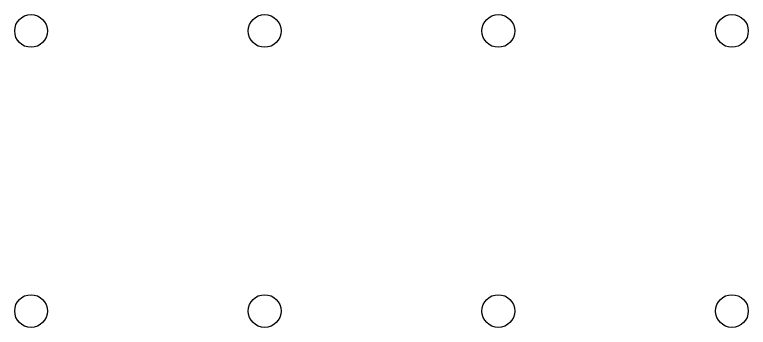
# Model space of a CAD drawing. Header units: inches. Extents: x 0.38 to 5.39, y 0.07 to 3.28.
# Drawn here: x 0.5457 to 0.8548, y 0.9437 to 1.0756 of the extents above; entities that cross this region are included whole.
import ezdxf

# ---------------------------------------------------------------- set-up
doc = ezdxf.new("R2010")
doc.units = ezdxf.units.IN
doc.header["$MEASUREMENT"] = 0
doc.layers.add('BLACK', color=250, linetype='CONTINUOUS')

msp = doc.modelspace()

# ---------------------------------------------------------------- linework, layer by layer
at = {"layer": 'BLACK'}
for centre in [(0.5526, 1.06874), (0.5526, 1.06874), (0.65102, 1.06874), (0.65102, 1.06874), (0.74945, 1.06874), (0.74945, 1.06874), (0.84787, 1.06874), (0.84787, 1.06874), (0.5526, 0.95063), (0.5526, 0.95063), (0.65102, 0.95063), (0.65102, 0.95063), (0.74945, 0.95063), (0.74945, 0.95063), (0.84787, 0.95063), (0.84787, 0.95063)]:
    msp.add_circle(centre, 0.00689, dxfattribs=at)

doc.saveas('drawing.dxf')
